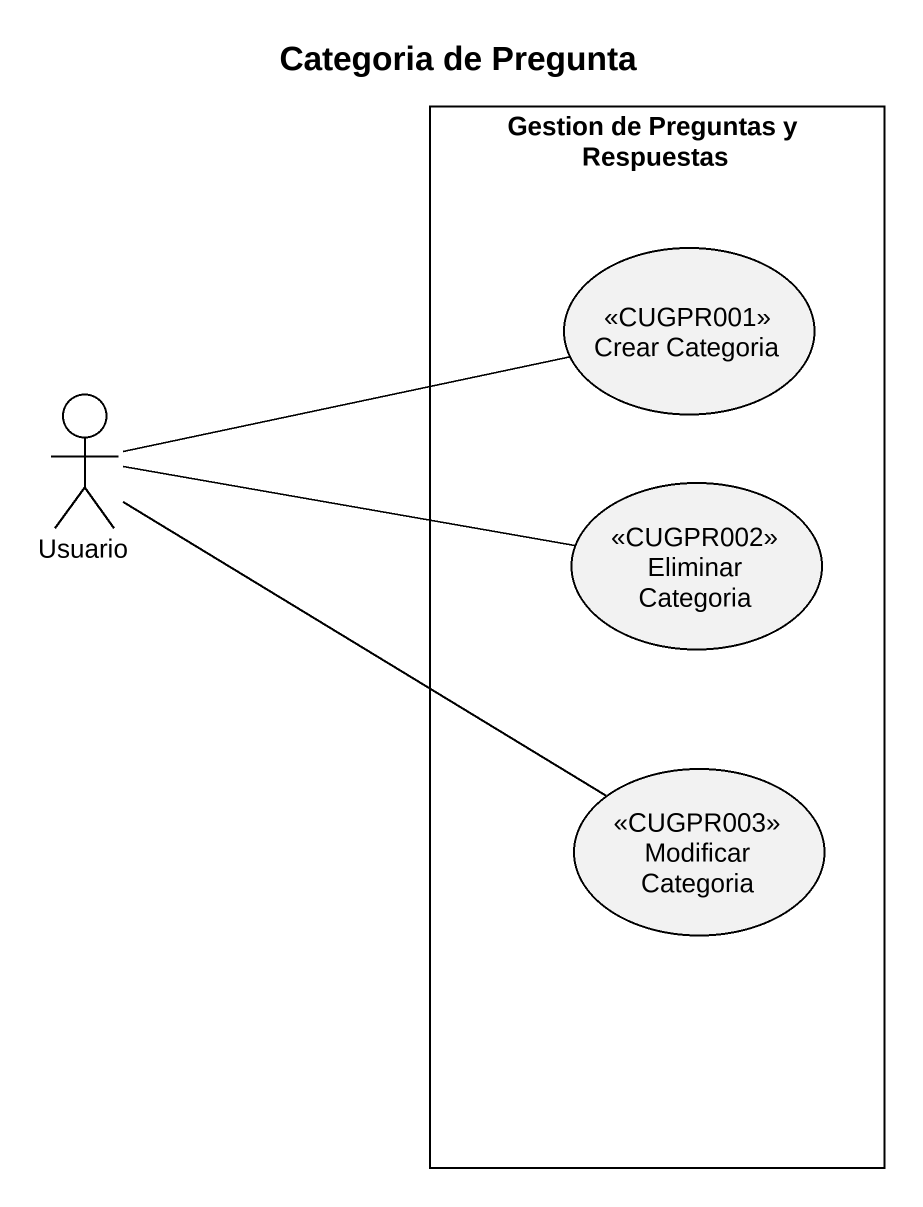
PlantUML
@startuml
title Categoria de Pregunta
rectangle "Gestion de Preguntas y Respuestas" as Gestion_de_Preguntas_y {
  usecase "Crear Categoria" as Crear_Categoria <<CUGPR001>>
  usecase "Eliminar Categoria" as Eliminar_Categoria <<CUGPR002>>
  usecase "Modificar Categoria" as Modificar_Categoria <<CUGPR003>>
}
actor Usuario
Usuario -right- Crear_Categoria
Usuario -right- Eliminar_Categoria
Usuario -right- Modificar_Categoria
@enduml
